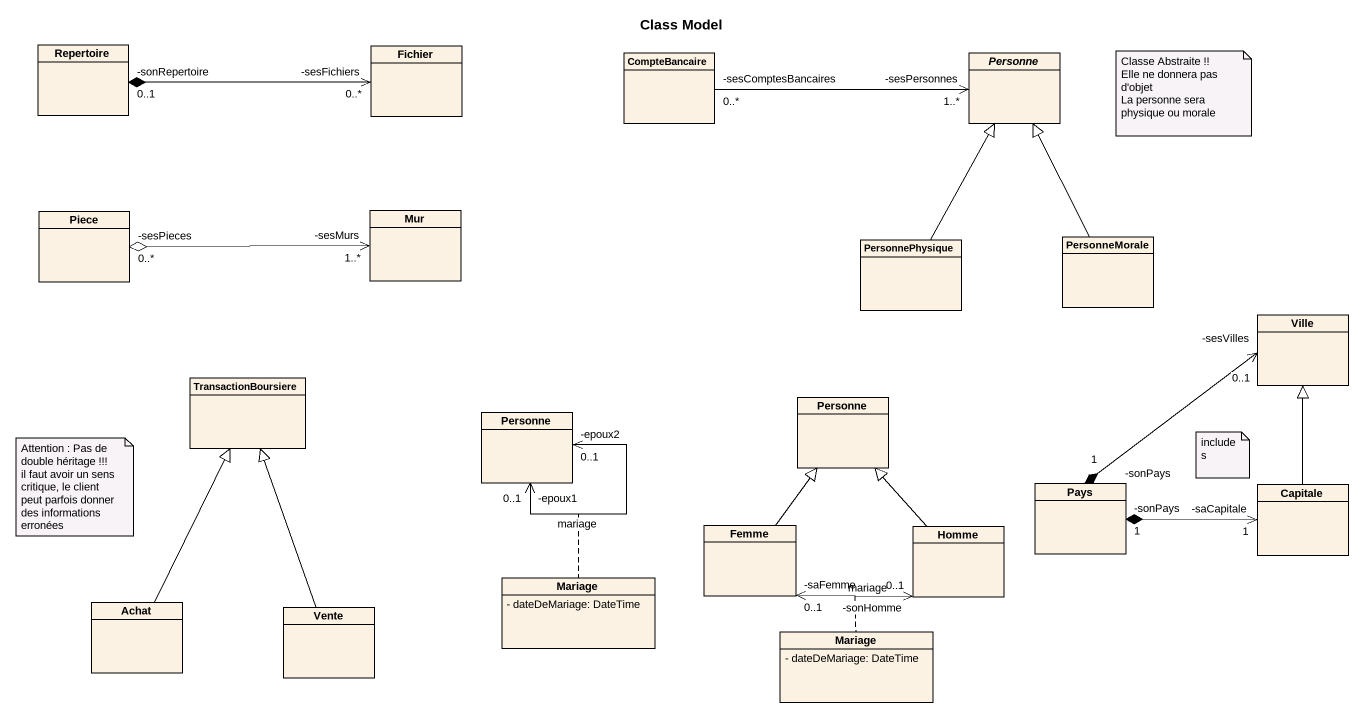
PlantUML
@startuml
title Class Model
hide circle
hide empty members
skinparam classAttributeIconSize 0
class Repertoire
class Fichier
class CompteBancaire
abstract class Personne
class Piece
class Mur
class PersonnePhysique
class PersonneMorale
class Ville
class TransactionBoursiere
class "Personne" as Personne_2
class "Personne" as Personne_3
class Pays
class Capitale
class Femme
class Homme
class Mariage {
  - dateDeMariage: DateTime
}
class Achat
class Vente
class "Mariage" as Mariage_2 {
  - dateDeMariage: DateTime
}
Fichier "-sesFichiers\n0..*" <-left-* "-sonRepertoire\n0..1" Repertoire
CompteBancaire "-sesComptesBancaires\n0..*" -right-> "-sesPersonnes\n1..*" Personne
Mur "-sesMurs\n1..*" <-left-o "-sesPieces\n0..*" Piece
PersonnePhysique -up-|> Personne
PersonneMorale -up-|> Personne
Ville "-sesVilles\n0..1" <--* "-sonPays\n1" Pays
Personne_2 "-epoux1\n0..1" <--> "-epoux2\n0..1" Personne_2 : mariage
(Personne_2, Personne_2) .. Mariage
Capitale -up-|> Ville
Capitale "-saCapitale\n1" <-left-* "-sonPays\n1" Pays
Femme -up-|> Personne_3
Femme "-saFemme\n0..1" <-right-> "-sonHomme\n0..1" Homme : mariage
(Femme, Homme) .. Mariage_2
Homme -up-|> Personne_3
Achat -up-|> TransactionBoursiere
Vente -up-|> TransactionBoursiere
note as N1
  Classe Abstraite !!
  Elle ne donnera pas d'objet
  La personne sera physique ou morale
end note
note as N2
  Attention : Pas de double héritage !!!
  il faut avoir un sens critique, le client peut parfois donner des informations erronées
end note
note as N3
  includes
end note
@enduml
